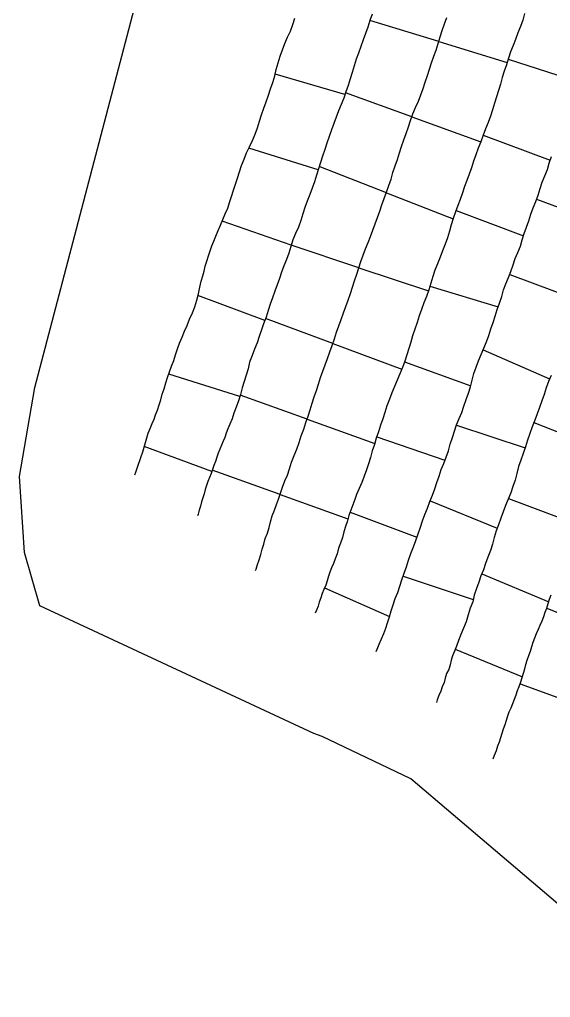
# Model space of a CAD drawing. Extents: x 703186 to 703989, y 1560402 to 1561368.
# Drawn here: x 703498.6 to 703531.8, y 1560744.7 to 1560805.8 of the extents above; entities that cross this region are included whole.
import ezdxf

# ---------------------------------------------------------------- set-up
doc = ezdxf.new("R2010")
doc.units = 0
for name, color, linetype in [('10124_2002_REAL', 30, 'Continuous'), ('AGROCAD PLL', 7, 'Continuous'), ('PANTE_2002', 7, 'Continuous')]:
    doc.layers.add(name, color=color, linetype=linetype)

msp = doc.modelspace()

# ---------------------------------------------------------------- linework, layer by layer
at = {"layer": '10124_2002_REAL'}
for points in [[(703530.1726, 1560806.1973), (703530.0572, 1560805.7867), (703529.9202, 1560805.3871), (703529.7629, 1560804.9892), (703529.6015, 1560804.5844), (703529.4666, 1560804.192), (703529.3014, 1560803.8007), (703529.1661, 1560803.4021), (703529.036, 1560802.9993), (703528.9055, 1560802.5987), (703528.7706, 1560802.2061), (703528.667, 1560801.7917), (703528.5524, 1560801.3914), (703528.4267, 1560801.0015), (703528.2992, 1560800.5956), (703528.172, 1560800.1917), (703528.0418, 1560799.7873), (703527.894, 1560799.3879), (703527.7288, 1560798.9972), (703527.5783, 1560798.5918), (703527.4373, 1560798.1812), (703527.2828, 1560797.7867), (703527.1248, 1560797.3801), (703526.9854, 1560796.9672), (703526.8584, 1560796.5612), (703526.7116, 1560796.1672), (703526.56, 1560795.7687), (703526.4282, 1560795.3814), (703526.2853, 1560794.9886), (703526.1565, 1560794.585), (703526.0124, 1560794.2032), (703525.8632, 1560793.8051), (703525.7185, 1560793.3992), (703525.5803, 1560793.0044), (703525.4727, 1560792.5977), (703525.3491, 1560792.1863), (703525.2036, 1560791.7808), (703525.053, 1560791.3814), (703524.906, 1560790.9727), (703524.7411, 1560790.5703), (703524.5745, 1560790.1676), (703524.441, 1560789.7658), (703524.317, 1560789.3559), (703524.1877, 1560788.9321), (703524.041, 1560788.5236), (703523.8855, 1560788.1163), (703523.7229, 1560787.7044), (703523.5871, 1560787.3021), (703523.4545, 1560786.8846), (703523.307, 1560786.478), (703523.1759, 1560786.0678), (703523.0718, 1560785.6657), (703522.9311, 1560785.2769), (703522.8104, 1560784.8712), (703522.6821, 1560784.4738), (703522.5392, 1560784.0759), (703522.3821, 1560783.6791), (703522.2127, 1560783.2968), (703522.0425, 1560782.8929), (703521.8754, 1560782.5004), (703521.7251, 1560782.0994), (703521.5706, 1560781.6928), (703521.4362, 1560781.2808), (703521.314, 1560780.8719), (703521.1777, 1560780.4744), (703521.0426, 1560780.0693), (703520.9019, 1560779.6593), (703520.789, 1560779.2647), (703520.657, 1560778.8682), (703520.5452, 1560778.4648), (703520.4261, 1560778.0671), (703520.299, 1560777.6869), (703520.1454, 1560777.2836), (703520.0035, 1560776.8955), (703519.8331, 1560776.5186), (703519.6756, 1560776.1552), (703519.5588, 1560775.8326), (703519.4455, 1560775.5051), (703519.3173, 1560775.1677), (703519.196, 1560774.8437), (703519.0966, 1560774.508), (703518.9741, 1560774.144), (703518.8832, 1560773.8073), (703518.7876, 1560773.4534), (703518.6702, 1560773.1167), (703518.5485, 1560772.7924), (703518.4538, 1560772.4387), (703518.3329, 1560772.1263), (703518.235, 1560771.8392), (703518.1112, 1560771.5654), (703517.9961, 1560771.3043), (703517.9221, 1560771.0399), (703517.8402, 1560770.7453), (703517.7507, 1560770.488), (703517.6339, 1560770.2202), (703517.5336, 1560769.9636), (703517.4315, 1560769.6924), (703517.3343, 1560769.4275), (703517.2719, 1560769.1735), (703517.1714, 1560768.924), (703517.0808, 1560768.7397)], [(703505.81, 1560777.3718), (703505.8717, 1560777.552), (703505.9539, 1560777.7931), (703506.0413, 1560778.041), (703506.1275, 1560778.274), (703506.2174, 1560778.5298), (703506.3105, 1560778.8034), (703506.3885, 1560779.0964), (703506.471, 1560779.3922), (703506.5634, 1560779.6801), (703506.655, 1560779.9795), (703506.7727, 1560780.2792), (703506.8987, 1560780.5791), (703507.0241, 1560780.8613), (703507.1091, 1560781.1333), (703507.2237, 1560781.4185), (703507.3419, 1560781.741), (703507.4449, 1560782.0659), (703507.5258, 1560782.4218), (703507.6493, 1560782.759), (703507.7545, 1560783.1163), (703507.8632, 1560783.457), (703507.9755, 1560783.8163), (703508.113, 1560784.157), (703508.2558, 1560784.5117), (703508.3618, 1560784.8748), (703508.4862, 1560785.2399), (703508.6146, 1560785.6075), (703508.7675, 1560785.9751), (703508.9242, 1560786.3441), (703509.0837, 1560786.7127), (703509.2385, 1560787.0963), (703509.413, 1560787.4921), (703509.5654, 1560787.877), (703509.6882, 1560788.2863), (703509.7893, 1560788.6959), (703509.8733, 1560789.0944), (703509.9676, 1560789.479), (703510.0592, 1560789.8127), (703510.1552, 1560790.1052), (703510.2164, 1560790.4153), (703510.3101, 1560790.7288), (703510.4155, 1560791.0504), (703510.5198, 1560791.3678), (703510.6291, 1560791.6756), (703510.7481, 1560791.9813), (703510.8705, 1560792.2989), (703511.02, 1560792.6372), (703511.178, 1560792.9724), (703511.3186, 1560793.3284), (703511.4641, 1560793.6827), (703511.6171, 1560794.0366), (703511.7265, 1560794.4005), (703511.8559, 1560794.7731), (703511.9746, 1560795.1593), (703512.104, 1560795.5369), (703512.228, 1560795.915), (703512.3489, 1560796.3083), (703512.4822, 1560796.6996), (703512.6415, 1560797.0932), (703512.7978, 1560797.4888), (703512.9831, 1560797.8785), (703513.1683, 1560798.2634), (703513.3396, 1560798.6581), (703513.4777, 1560799.0586), (703513.6034, 1560799.4664), (703513.732, 1560799.8715), (703513.8751, 1560800.2761), (703514.0316, 1560800.6872), (703514.1734, 1560801.0903), (703514.3035, 1560801.4901), (703514.4367, 1560801.8904), (703514.5553, 1560802.2964), (703514.6552, 1560802.7095), (703514.7675, 1560803.1219), (703514.8995, 1560803.5291), (703515.0363, 1560803.9355), (703515.192, 1560804.333), (703515.367, 1560804.7168), (703515.5347, 1560805.1064), (703515.6844, 1560805.5081), (703515.8198, 1560805.9097)], [(703520.6536, 1560806.153), (703520.5075, 1560805.757), (703520.3699, 1560805.3446), (703520.23, 1560804.9422), (703520.0801, 1560804.5457), (703519.9403, 1560804.138), (703519.7952, 1560803.7322), (703519.6521, 1560803.339), (703519.532, 1560802.9275), (703519.4045, 1560802.5202), (703519.2679, 1560802.1152), (703519.1412, 1560801.712), (703519.0004, 1560801.31), (703518.8808, 1560800.9023), (703518.713, 1560800.5122), (703518.5497, 1560800.1152), (703518.3981, 1560799.7226), (703518.2574, 1560799.3202), (703518.1001, 1560798.9246), (703517.9613, 1560798.509), (703517.8209, 1560798.1032), (703517.6996, 1560797.6966), (703517.5528, 1560797.2956), (703517.419, 1560796.8913), (703517.2881, 1560796.5057), (703517.162, 1560796.1009), (703517.0368, 1560795.6896), (703516.892, 1560795.2914), (703516.7427, 1560794.8827), (703516.5901, 1560794.4781), (703516.4427, 1560794.0886), (703516.3082, 1560793.6761), (703516.1817, 1560793.2621), (703516.0418, 1560792.8538), (703515.8618, 1560792.4619), (703515.6971, 1560792.0594), (703515.5559, 1560791.6501), (703515.4338, 1560791.2364), (703515.2864, 1560790.8328), (703515.1206, 1560790.4433), (703514.9897, 1560790.0408), (703514.8546, 1560789.6418), (703514.7122, 1560789.2463), (703514.5593, 1560788.8442), (703514.4234, 1560788.439), (703514.2756, 1560788.0348), (703514.1538, 1560787.6347), (703514.0154, 1560787.2298), (703513.8619, 1560786.8195), (703513.7212, 1560786.4262), (703513.5938, 1560786.0213), (703513.4527, 1560785.6204), (703513.2936, 1560785.2233), (703513.1453, 1560784.8267), (703512.9911, 1560784.4203), (703512.8903, 1560784.0088), (703512.7799, 1560783.6032), (703512.6488, 1560783.2029), (703512.5142, 1560782.8067), (703512.4151, 1560782.3993), (703512.2879, 1560781.9964), (703512.1486, 1560781.6094), (703512.0103, 1560781.239), (703511.8908, 1560780.8845), (703511.7557, 1560780.5497), (703511.6254, 1560780.2488), (703511.5176, 1560779.9783), (703511.433, 1560779.7122), (703511.3363, 1560779.472), (703511.2305, 1560779.2274), (703511.1355, 1560778.9739), (703511.0287, 1560778.723), (703510.9377, 1560778.4772), (703510.8552, 1560778.213), (703510.7587, 1560777.9544), (703510.6685, 1560777.7038), (703510.5772, 1560777.4562), (703510.4818, 1560777.2115), (703510.383, 1560776.9639), (703510.2853, 1560776.7149), (703510.2168, 1560776.4524), (703510.1528, 1560776.1861), (703510.0561, 1560775.9377), (703509.9877, 1560775.6894), (703509.9282, 1560775.4259), (703509.8451, 1560775.1729), (703509.7631, 1560774.9119), (703509.7324, 1560774.8222)], [(703513.3615, 1560771.394), (703513.395, 1560771.4905), (703513.4872, 1560771.7669), (703513.5795, 1560772.0662), (703513.6899, 1560772.3973), (703513.7831, 1560772.7297), (703513.8759, 1560773.0539), (703513.9657, 1560773.3908), (703514.0969, 1560773.7319), (703514.2128, 1560774.082), (703514.2994, 1560774.4441), (703514.4024, 1560774.8132), (703514.5393, 1560775.1643), (703514.6596, 1560775.5216), (703514.7929, 1560775.8633), (703514.9244, 1560776.2321), (703515.0501, 1560776.6151), (703515.1884, 1560776.9919), (703515.3563, 1560777.3658), (703515.4832, 1560777.7578), (703515.6165, 1560778.172), (703515.7746, 1560778.5789), (703515.9334, 1560778.9856), (703516.0815, 1560779.4015), (703516.2195, 1560779.8175), (703516.3696, 1560780.2274), (703516.4978, 1560780.6361), (703516.6448, 1560781.0468), (703516.7698, 1560781.4459), (703516.8935, 1560781.8566), (703517.0272, 1560782.2582), (703517.1598, 1560782.6516), (703517.2863, 1560783.0511), (703517.4186, 1560783.4503), (703517.5635, 1560783.8461), (703517.7055, 1560784.2571), (703517.8605, 1560784.6519), (703518.0019, 1560785.0583), (703518.1408, 1560785.4673), (703518.2909, 1560785.8704), (703518.4135, 1560786.2864), (703518.5602, 1560786.6889), (703518.7075, 1560787.0898), (703518.8574, 1560787.4914), (703519.011, 1560787.8865), (703519.1416, 1560788.2912), (703519.2906, 1560788.6993), (703519.4292, 1560789.1001), (703519.5405, 1560789.5051), (703519.6798, 1560789.9051), (703519.8055, 1560790.3041), (703519.9394, 1560790.7072), (703520.0856, 1560791.1033), (703520.2285, 1560791.506), (703520.4055, 1560791.8941), (703520.5427, 1560792.2725), (703520.6823, 1560792.6725), (703520.8346, 1560793.0622), (703520.9863, 1560793.4606), (703521.133, 1560793.8531), (703521.2556, 1560794.2449), (703521.3953, 1560794.6422), (703521.5513, 1560795.0438), (703521.6941, 1560795.4496), (703521.8279, 1560795.8602), (703521.9478, 1560796.2704), (703522.0877, 1560796.6797), (703522.2256, 1560797.0836), (703522.3612, 1560797.4906), (703522.4812, 1560797.9008), (703522.636, 1560798.3055), (703522.7788, 1560798.7088), (703522.9146, 1560799.1161), (703523.0527, 1560799.5251), (703523.1965, 1560799.9237), (703523.3583, 1560800.3259), (703523.5398, 1560800.7203), (703523.6938, 1560801.1153), (703523.8296, 1560801.5134), (703523.9716, 1560801.9176), (703524.1129, 1560802.3191), (703524.2263, 1560802.7259), (703524.3602, 1560803.1285), (703524.5035, 1560803.5281), (703524.6426, 1560803.918), (703524.7652, 1560804.3182), (703524.8931, 1560804.7334), (703525.0223, 1560805.1467), (703525.1645, 1560805.5467), (703525.3096, 1560805.9501)], [(703520.9052, 1560766.3449), (703520.9629, 1560766.4885), (703521.0899, 1560766.8027), (703521.226, 1560767.1331), (703521.3674, 1560767.4656), (703521.4935, 1560767.7906), (703521.6162, 1560768.1337), (703521.7283, 1560768.5044), (703521.8455, 1560768.8731), (703521.9692, 1560769.2605), (703522.0921, 1560769.6397), (703522.2501, 1560770.0254), (703522.3837, 1560770.4235), (703522.5046, 1560770.8234), (703522.6397, 1560771.2262), (703522.7883, 1560771.6292), (703522.9277, 1560772.0424), (703523.073, 1560772.4586), (703523.2312, 1560772.8696), (703523.3853, 1560773.2701), (703523.5147, 1560773.6837), (703523.6625, 1560774.0982), (703523.7942, 1560774.5011), (703523.9463, 1560774.9008), (703524.1056, 1560775.3035), (703524.2567, 1560775.7033), (703524.4185, 1560776.0991), (703524.5591, 1560776.4998), (703524.6976, 1560776.9023), (703524.8427, 1560777.2994), (703524.9716, 1560777.7009), (703525.118, 1560778.0846), (703525.2705, 1560778.4862), (703525.4165, 1560778.8846), (703525.5296, 1560779.2933), (703525.6604, 1560779.7014), (703525.7908, 1560780.1055), (703525.9221, 1560780.5032), (703526.0957, 1560780.8941), (703526.259, 1560781.2809), (703526.3862, 1560781.6769), (703526.5339, 1560782.0808), (703526.6684, 1560782.4838), (703526.803, 1560782.8777), (703526.8942, 1560783.2907), (703526.9983, 1560783.7039), (703527.142, 1560784.1066), (703527.2996, 1560784.4974), (703527.4603, 1560784.8981), (703527.6352, 1560785.2995), (703527.7931, 1560785.6957), (703527.9447, 1560786.088), (703528.0741, 1560786.4995), (703528.2083, 1560786.8901), (703528.3308, 1560787.2928), (703528.468, 1560787.6991), (703528.6154, 1560788.1054), (703528.7528, 1560788.5203), (703528.8619, 1560788.928), (703529.0108, 1560789.3091), (703529.1796, 1560789.6969), (703529.3255, 1560790.0901), (703529.4583, 1560790.4875), (703529.594, 1560790.8871), (703529.7609, 1560791.2739), (703529.9117, 1560791.669), (703530.0217, 1560792.0603), (703530.1416, 1560792.4552), (703530.2906, 1560792.8532), (703530.4415, 1560793.2565), (703530.5724, 1560793.6558), (703530.7172, 1560794.0496), (703530.8711, 1560794.4496), (703531.021, 1560794.8568), (703531.1493, 1560795.2593), (703531.2713, 1560795.6717), (703531.4327, 1560796.064), (703531.5981, 1560796.4508), (703531.7158, 1560796.8545), (703531.8533, 1560797.2602)], [(703531.8264, 1560783.5932), (703531.6621, 1560783.2065), (703531.5333, 1560782.8091), (703531.3914, 1560782.4009), (703531.2521, 1560781.9934), (703531.1162, 1560781.5852), (703530.9522, 1560781.1867), (703530.8169, 1560780.7878), (703530.6552, 1560780.3725), (703530.5081, 1560779.9671), (703530.3651, 1560779.5403), (703530.2315, 1560779.1299), (703530.0896, 1560778.7181), (703529.9456, 1560778.3014), (703529.7993, 1560777.8957), (703529.6976, 1560777.4677), (703529.581, 1560777.0477), (703529.4381, 1560776.64), (703529.3065, 1560776.245), (703529.1581, 1560775.8498), (703528.9853, 1560775.4639), (703528.835, 1560775.0655), (703528.7, 1560774.66), (703528.5483, 1560774.2594), (703528.4088, 1560773.8693), (703528.2823, 1560773.4581), (703528.1759, 1560773.0477), (703528.0464, 1560772.6422), (703527.8875, 1560772.2398), (703527.7302, 1560771.8388), (703527.6075, 1560771.4405), (703527.448, 1560771.0591), (703527.3069, 1560770.6606), (703527.1652, 1560770.2691), (703527.0334, 1560769.8669), (703526.9369, 1560769.4486), (703526.782, 1560769.0382), (703526.6496, 1560768.6235), (703526.5215, 1560768.1972), (703526.3556, 1560767.7977), (703526.1812, 1560767.4015), (703526.0424, 1560767.0233), (703525.9166, 1560766.6705), (703525.7912, 1560766.3651), (703525.6767, 1560766.0652), (703525.5963, 1560765.7898), (703525.5301, 1560765.4965), (703525.4322, 1560765.2178), (703525.3008, 1560764.9607), (703525.2174, 1560764.6813), (703525.147, 1560764.3965), (703525.0338, 1560764.1305), (703524.9343, 1560763.852), (703524.8186, 1560763.5914), (703524.7162, 1560763.3224), (703524.6636, 1560763.1502)], [(703528.2031, 1560759.6338), (703528.2995, 1560759.8695), (703528.4234, 1560760.1556), (703528.508, 1560760.4381), (703528.6027, 1560760.6998), (703528.6836, 1560760.9711), (703528.7724, 1560761.2334), (703528.8622, 1560761.5103), (703528.9576, 1560761.78), (703529.0487, 1560762.044), (703529.1283, 1560762.3097), (703529.2027, 1560762.5722), (703529.3355, 1560762.8262), (703529.4456, 1560763.0965), (703529.5512, 1560763.3649), (703529.6422, 1560763.631), (703529.7344, 1560763.9023), (703529.843, 1560764.1555), (703529.9447, 1560764.4339), (703530.0297, 1560764.7048), (703530.1112, 1560764.9783), (703530.1892, 1560765.2562), (703530.2569, 1560765.5333), (703530.3463, 1560765.8048), (703530.4447, 1560766.0859), (703530.5352, 1560766.3646), (703530.6193, 1560766.6432), (703530.7139, 1560766.9223), (703530.8112, 1560767.1896), (703530.9237, 1560767.461), (703531.0458, 1560767.7243), (703531.1495, 1560767.991), (703531.2742, 1560768.2615), (703531.3757, 1560768.5285), (703531.4641, 1560768.7878), (703531.5686, 1560769.0465), (703531.6589, 1560769.3275), (703531.7407, 1560769.6075), (703531.8439, 1560769.8768)]]:
    msp.add_lwpolyline(points, dxfattribs=at)
at = {"layer": 'AGROCAD PLL', "color": 3, "true_color": 0x00ff00}
for points in [[(703524.8052, 1560804.4482), (703520.5121, 1560805.7707)], [(703524.8052, 1560804.4482), (703520.5125, 1560805.7705)], [(703524.8052, 1560804.4482), (703529.0788, 1560803.1318)], [(703524.8052, 1560804.4482), (703529.0788, 1560803.1318)], [(703518.95, 1560801.1382), (703514.5849, 1560802.4188)], [(703527.5806, 1560798.5981), (703531.7786, 1560797.0396)], [(703517.2657, 1560796.4338), (703512.9373, 1560797.7821)], [(703521.5357, 1560795.0037), (703517.3325, 1560796.6365)], [(703521.5357, 1560795.0037), (703525.7123, 1560793.3814)], [(703521.5357, 1560795.0037), (703525.7123, 1560793.3814)], [(703530.9253, 1560794.5969), (703535.1556, 1560793.0396)], [(703525.8957, 1560793.8919), (703530.0995, 1560792.3164)], [(703519.8087, 1560790.3138), (703515.5796, 1560791.7187)], [(703529.2508, 1560789.8888), (703533.4356, 1560788.336)], [(703524.2605, 1560789.1708), (703528.5294, 1560787.8684)], [(703513.9338, 1560787.0116), (703509.7591, 1560788.5734)], [(703518.1854, 1560785.5871), (703513.9859, 1560787.1509)], [(703527.583, 1560785.1796), (703531.7323, 1560783.3717)], [(703516.576, 1560780.8545), (703520.8102, 1560779.3389)], [(703516.576, 1560780.8545), (703520.8102, 1560779.3389)], [(703530.758, 1560780.6364), (703534.9454, 1560779.006)], [(703525.9132, 1560780.4762), (703530.2069, 1560779.0586)], [(703520.9326, 1560779.7488), (703525.1946, 1560778.2862)], [(703510.6249, 1560777.5855), (703506.4014, 1560779.1428)], [(703514.8946, 1560776.1485), (703510.6527, 1560777.661)], [(703514.8946, 1560776.1485), (703519.1347, 1560774.6366)], [(703514.8946, 1560776.1485), (703519.1347, 1560774.6366)], [(703524.2773, 1560775.7538), (703528.4698, 1560774.0399)], [(703519.2691, 1560775.0391), (703523.4491, 1560773.4741)], [(703527.5029, 1560771.1904), (703531.6914, 1560769.4388)], [(703531.565, 1560769.0376), (703535.7018, 1560767.3666)], [(703525.8391, 1560766.4817), (703530.0446, 1560764.7549)], [(703529.906, 1560764.3279), (703534.0909, 1560762.7991)]]:
    msp.add_lwpolyline(points, dxfattribs=at)
at = {"layer": 'AGROCAD PLL', "color": 1, "true_color": 0xff0000}
for points in [[(703529.1469, 1560803.3426), (703533.4829, 1560801.9422)], [(703523.1307, 1560799.7412), (703527.4392, 1560798.1868)], [(703523.1307, 1560799.7412), (703527.4395, 1560798.1867)], [(703523.1307, 1560799.7412), (703527.4392, 1560798.1868)], [(703523.1307, 1560799.7412), (703527.4395, 1560798.1867)], [(703515.5832, 1560791.7293), (703511.2741, 1560793.2158)], [(703519.8087, 1560790.3138), (703524.1643, 1560788.867)], [(703519.8087, 1560790.3138), (703524.1643, 1560788.867)], [(703518.1854, 1560785.5871), (703522.5013, 1560783.9801)], [(703518.1854, 1560785.5871), (703522.5013, 1560783.9801)], [(703512.3733, 1560782.2669), (703507.9297, 1560783.6698)], [(703522.5812, 1560771.0517), (703526.9673, 1560769.5805)]]:
    msp.add_lwpolyline(points, dxfattribs=at)
at = {"layer": 'AGROCAD PLL', "color": 5, "true_color": 0x0000ff}
for points in [[(703523.1307, 1560799.7412), (703518.9795, 1560801.2388)], [(703522.6679, 1560784.4342), (703526.8176, 1560782.9439)], [(703516.576, 1560780.8545), (703512.3993, 1560782.3494)], [(703529.1757, 1560775.8968), (703533.3397, 1560774.3332)], [(703517.6724, 1560770.3085), (703521.7381, 1560768.5352)]]:
    msp.add_lwpolyline(points, dxfattribs=at)
at = {"layer": 'PANTE_2002'}
msp.add_lwpolyline([(703541.4713, 1560741.087), (703534.8338, 1560747.3276), (703533.655, 1560749.3905), (703523.0717, 1560758.3863), (703517.5154, 1560761.0322), (703516.9948, 1560761.2159), (703499.8788, 1560769.1858), (703498.9263, 1560772.5196), (703498.6088, 1560777.2821), (703499.5613, 1560782.8384), (703508.61, 1560817.2872), (703521.4094, 1560849.1347), (703527.3626, 1560861.3717), (703535.4388, 1560873.4848), (703550.7431, 1560890.0637), (703556.5791, 1560901.5836), (703558.9603, 1560905.2878), (703560.5478, 1560906.6107), (703562.1353, 1560907.5367), (703564.3843, 1560908.1982), (703570.6623, 1560908.0871), (703575.3184, 1560908.0046)], dxfattribs=at)

doc.saveas('drawing.dxf')
